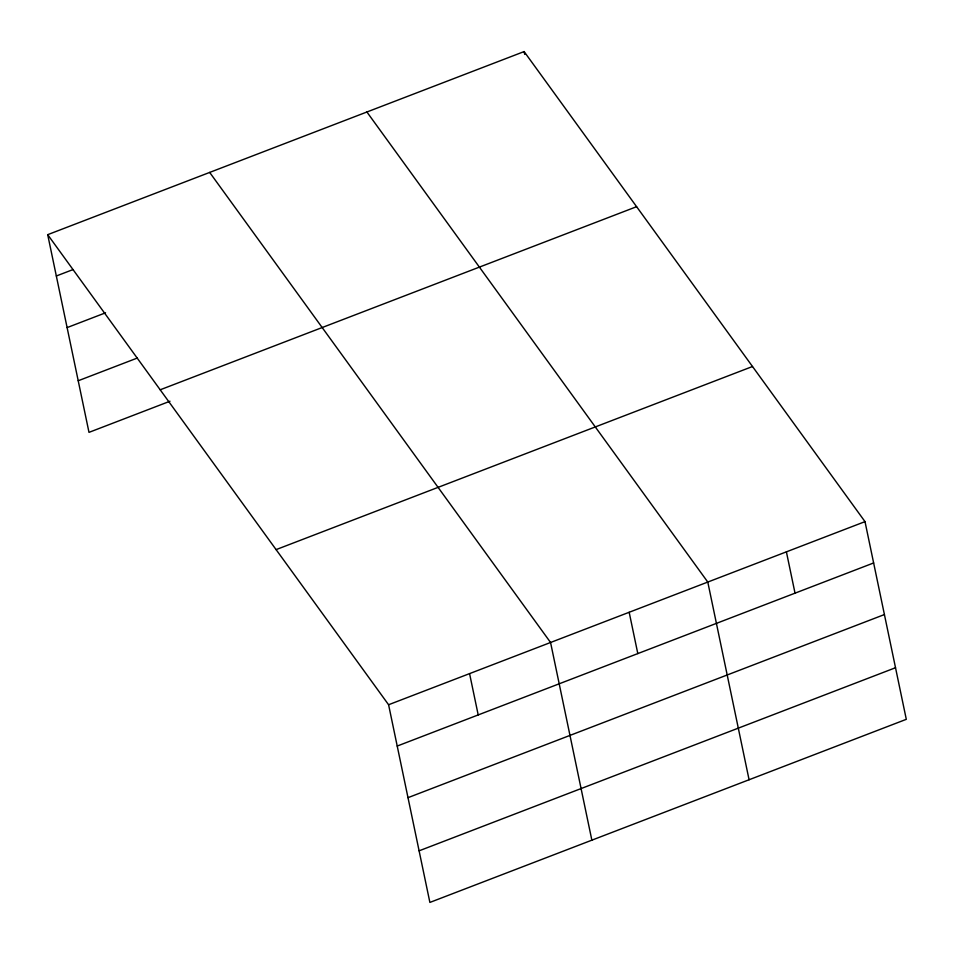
<?xml version="1.0" encoding="UTF-8"?>
<svg xmlns="http://www.w3.org/2000/svg" width="954" height="954" viewBox="0 0 954 954"><rect width="100%" height="100%" fill="white"/><g stroke="black" fill="none" stroke-linecap="round" stroke-linejoin="round"><path stroke-width="1.43" d="M47.7 234.672L524.116 51.576L865.004 521.635L906.3 719.328L429.884 902.424L388.588 704.744L47.7 234.672L88.996 432.365L169.991 401.229M56.334 275.98L72.802 269.66M67.114 327.592L105.548 312.817M78.216 380.753L137.245 358.072M160.189 389.792L636.604 206.696M276.088 549.623L752.503 366.515M388.588 704.744L865.004 521.635M397.222 746.052L873.637 562.955M408.002 797.663L884.418 614.555M419.104 850.825L895.52 667.728M366.896 111.988L707.785 582.059L749.081 779.752M209.677 172.412L550.565 642.483L591.862 840.176M786.394 551.853L795.028 593.161M524.116 51.576L524.712 54.414M629.175 612.277L637.809 653.585M469.571 673.619L478.204 714.928"/></g></svg>
